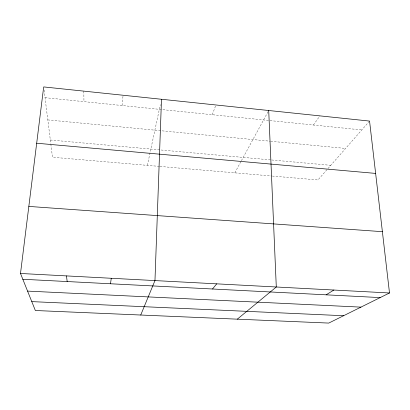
<?xml version="1.0" encoding="UTF-8"?>
<svg xmlns="http://www.w3.org/2000/svg" width="410" height="410" viewBox="0 0 410 410"><rect width="100%" height="100%" fill="white"/><g stroke="black" fill="none" stroke-linecap="round" stroke-linejoin="round"><path stroke-width="0.31" stroke-dasharray="2.05 1.54" d="M122.052 105.519L123.087 95.243M147.364 165.363L160.356 104.586M212.252 114.708L215.937 104.975M234.792 172.841L241.09 161.268M241.387 160.72L268.714 110.505M313.409 125.014L319.897 115.871M369.559 121.078L317.97 179.959L272.43 176.064M159.377 166.388L52.485 157.245L50.866 144.31M160.008 166.445L271.789 176.008M50.328 140L271.082 159.931M271.712 159.987L330.793 165.322M47.811 119.904L270.052 141.194M270.687 141.255L345.594 148.43M45.028 97.672L361.789 129.944M44.08 90.082L50.789 143.695M83.825 91.128L83.953 101.639"/><path stroke-width="0.61" d="M161.494 99.266L154.965 280.583L140.732 315.029M20.5 273.475L43.68 86.92L369.559 121.078L389.5 292.976L328.743 323.08L35.347 310.513L20.5 273.475L389.5 292.976M110.49 283.766L111.264 278.272M212.518 288.999L216.7 283.843M237.318 319.164L276.294 286.995L268.714 110.505M326.135 294.826L333.863 290.034M31.78 301.616L343.59 315.726M27.562 291.1L360.933 307.131M22.822 279.271L380.172 297.598M28.833 206.42L382.392 231.681M36.685 143.228L375.632 173.415M66.456 275.904L67.189 281.547"/></g></svg>
